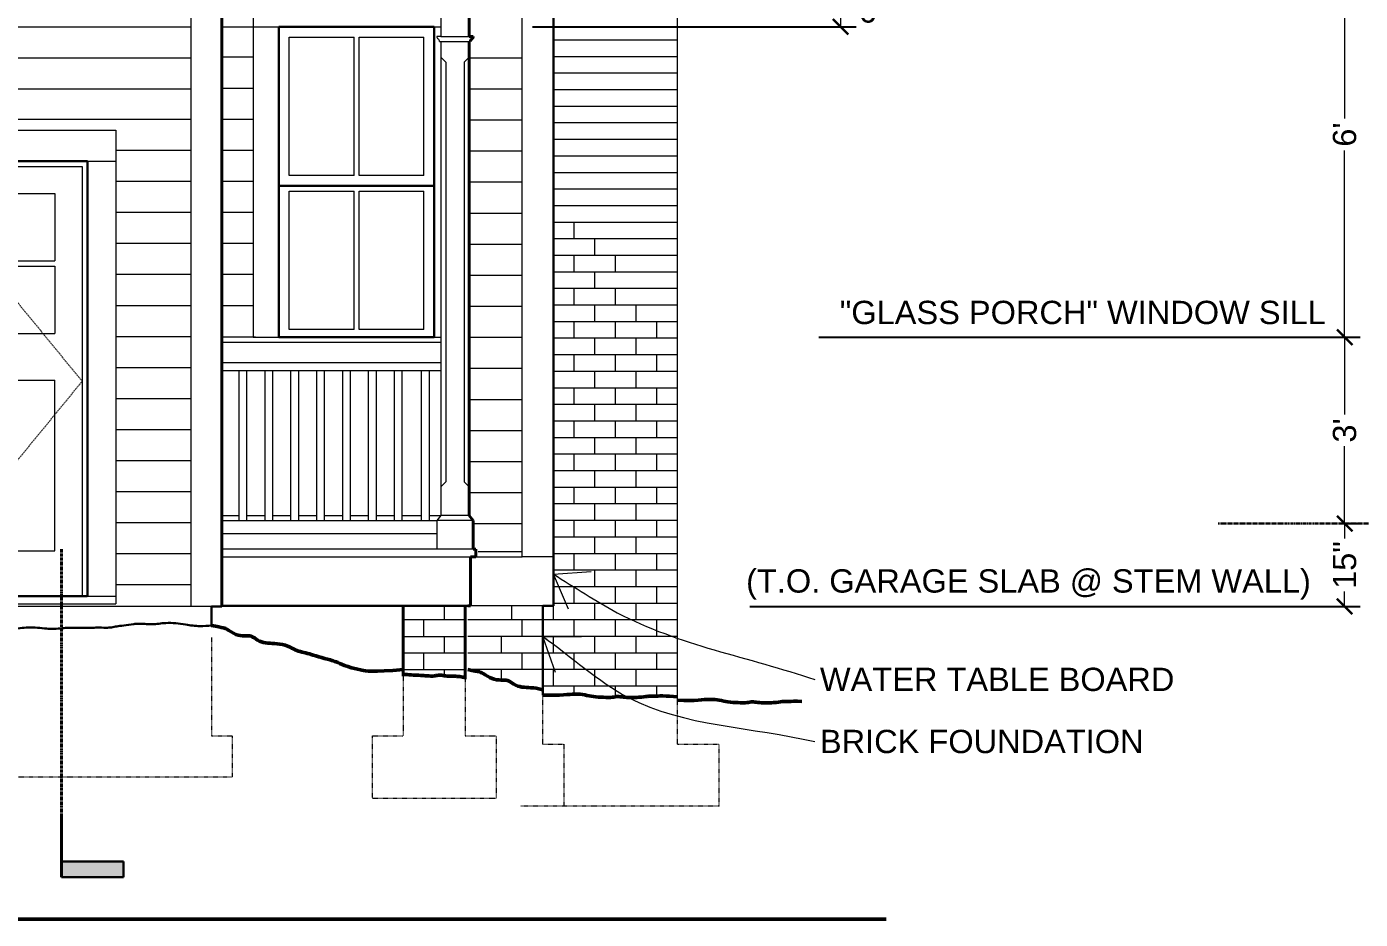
# Model space of a CAD drawing. Header units: inches. Extents: x -4969 to 16721, y 2489 to 24693.
# Drawn here: x 4334.7 to 4592.2, y 5345.5 to 5517.9 of the extents above; entities that cross this region are included whole.
import ezdxf

# ---------------------------------------------------------------- set-up
doc = ezdxf.new("R2010")
doc.units = ezdxf.units.IN
doc.header["$MEASUREMENT"] = 0
doc.linetypes.add('CENTER', pattern=[2, 1.25, -0.25, 0.25, -0.25])
doc.linetypes.add('DASHED2', pattern=[0.375, 0.25, -0.125])
doc.layers.get('0').update_dxf_attribs({"lineweight": 5})
for name, color, linetype, lineweight in [('1', 1, 'Continuous', 9), ('2', 6, 'Continuous', 20), ('3', 3, 'Continuous', 30), ('4', 2, 'Continuous', 40), ('5', 4, 'Continuous', 50), ('A-DIMSx', 7, 'Continuous', 9), ('A-LINK', 7, 'Continuous', 40), ('A-TEXTx', 7, 'Continuous', 20)]:
    doc.layers.add(name, color=color, linetype=linetype, lineweight=lineweight)
doc.styles.get("Standard").update_dxf_attribs({"font": 'Arial.ttf'})
doc.dimstyles.get("Standard").update_dxf_attribs({"dimtxt": 3, "dimasz": 2, "dimexe": 0.03125, "dimexo": 0.0625, "dimgap": 0.03125, "dimtad": 0, "dimtoh": 1, "dimdec": 4, "dimlfac": 0.99985, "dimzin": 0, "dimdsep": 46, "dimlunit": 4, "dimtxsty": 'Standard', "dimblk": 'ARCHTICK', "dimblk1": 'ARCHTICK', "dimblk2": 'ARCHTICK', "dimcen": 0.09, "dimclrt": 256, "dimadec": 0, "dimazin": 0, "dimtfac": 1, "dimtdec": 4, "dimtofl": 0, "dimtmove": 0, "dimatfit": 3, "dimfxl": 1, "dimtolj": 1, "dimtzin": 0, "dimarcsym": 0})

# ---------------------------------------------------------------- blocks, each defined once
blk = doc.blocks.new('Section Tail 1a')
at = {"layer": 'A-LINK', "lineweight": 5, "ltscale": 0.1}
blk.add_hatch(color=152, dxfattribs=at).paths.add_polyline_path([(5.4248, 3.0938), (5.4248, 3.1563), (5.1748, 3.1563), (5.1748, 3.0938)])
at = {"layer": 'A-LINK', "color": 152, "linetype": 'Continuous', "lineweight": 30, "ltscale": 0.1}
for p, q in [((5.4248, 3.1563), (5.1748, 3.1563)), ((5.1748, 3.0938), (5.1748, 3.1563)), ((5.4248, 3.0938), (5.1748, 3.0938))]:
    blk.add_line(p, q, dxfattribs=at)
at = {"layer": 'A-LINK', "color": 152, "linetype": 'Continuous', "ltscale": 0.1}
blk.add_line((5.4248, 2.9063), (5.4248, 3.1563), dxfattribs=at)
blk = doc.blocks.new('_ArchTick')
at = {"color": 0, "linetype": 'ByBlock', "lineweight": 0, "const_width": 0.15}
blk.add_lwpolyline([(-0.5, -0.5), (0.5, 0.5)], dxfattribs=at)
blk = doc.blocks.new('*D863')
at = {"layer": 'A-DIMSx', "color": 0, "lineweight": -2, "ltscale": 0.1, "transparency": 16777216}
for p, q in [((4487.64, 5457.95), (4592.2, 5457.95)), ((4591.2, 5421.94), (4592.2, 5421.94))]:
    blk.add_line(p, q, dxfattribs=at)
at = {"layer": 'A-DIMSx', "color": 0, "lineweight": 5, "ltscale": 0.1, "transparency": 16777216}
for p, q in [((4589.2, 5457.95), (4589.2, 5443.02)), ((4589.2, 5421.94), (4589.2, 5436.88))]:
    blk.add_line(p, q, dxfattribs=at)
at = {"layer": 'Defpoints', "color": 0, "ltscale": 0.1, "transparency": 16777216}
for p in [(4485.64, 5457.95), (4589.2, 5457.95), (4589.2, 5421.94)]:
    blk.add_point(p, dxfattribs=at)
at = {"layer": 'A-DIMSx', "color": 0, "lineweight": 5, "ltscale": 0.1, "transparency": 16777216, "xscale": 3, "yscale": 3, "zscale": 3}
for p, rotation in [((4589.2, 5457.95), 90), ((4589.2, 5421.94), 270)]:
    blk.add_blockref('_ArchTick', p, dxfattribs=dict(at, rotation=rotation))
at = {"layer": 'A-DIMSx', "ltscale": 0.1, "transparency": 16777216, "insert": (4589.2, 5439.95), "char_height": 4.5, "attachment_point": 5, "rotation": 90}
blk.add_mtext("\\A1;3'", dxfattribs=at)
blk = doc.blocks.new('*D865')
at = {"layer": 'A-DIMSx', "color": 0, "lineweight": -2, "ltscale": 0.1, "transparency": 16777216}
for p, q in [((4517.65, 5529.94), (4592.2, 5529.94)), ((4591.2, 5457.94), (4592.2, 5457.94))]:
    blk.add_line(p, q, dxfattribs=at)
at = {"layer": 'A-DIMSx', "color": 0, "lineweight": 5, "ltscale": 0.1, "transparency": 16777216}
for p, q in [((4589.2, 5529.94), (4589.2, 5500.18)), ((4589.2, 5457.94), (4589.2, 5494.01))]:
    blk.add_line(p, q, dxfattribs=at)
at = {"layer": 'Defpoints', "color": 0, "ltscale": 0.1, "transparency": 16777216}
for p in [(4515.65, 5529.94), (4589.2, 5457.94), (4589.2, 5457.94)]:
    blk.add_point(p, dxfattribs=at)
at = {"layer": 'A-DIMSx', "color": 0, "lineweight": 5, "ltscale": 0.1, "transparency": 16777216, "xscale": 3, "yscale": 3, "zscale": 3}
for p, rotation in [((4589.2, 5529.94), 90), ((4589.2, 5457.94), 270)]:
    blk.add_blockref('_ArchTick', p, dxfattribs=dict(at, rotation=rotation))
at = {"layer": 'A-DIMSx', "ltscale": 0.1, "transparency": 16777216, "insert": (4589.2, 5497.1), "char_height": 4.5, "attachment_point": 5, "rotation": 90}
blk.add_mtext("\\A1;6'", dxfattribs=at)
blk = doc.blocks.new('*D866')
at = {"layer": 'A-DIMSx', "color": 0, "lineweight": -2, "ltscale": 0.25, "transparency": 16777216}
for p, q in [((4588.93, 5421.94), (4592.2, 5421.94)), ((4474.33, 5405.94), (4592.2, 5405.94))]:
    blk.add_line(p, q, dxfattribs=at)
at = {"layer": 'A-DIMSx', "color": 0, "lineweight": 5, "ltscale": 0.25, "transparency": 16777216}
for p, q in [((4589.2, 5421.94), (4589.2, 5419.06)), ((4589.2, 5405.94), (4589.2, 5408.82))]:
    blk.add_line(p, q, dxfattribs=at)
at = {"layer": 'Defpoints', "color": 0, "ltscale": 0.25, "transparency": 16777216}
for p in [(4586.93, 5421.94), (4472.33, 5405.94), (4589.2, 5405.94)]:
    blk.add_point(p, dxfattribs=at)
at = {"layer": 'A-DIMSx', "color": 0, "lineweight": 5, "ltscale": 0.25, "transparency": 16777216, "xscale": 3, "yscale": 3, "zscale": 3}
for p, rotation in [((4589.2, 5421.94), 90), ((4589.2, 5405.94), 270)]:
    blk.add_blockref('_ArchTick', p, dxfattribs=dict(at, rotation=rotation))
at = {"layer": 'A-DIMSx', "ltscale": 0.25, "transparency": 16777216, "insert": (4589.2, 5413.94), "char_height": 4.5, "attachment_point": 5, "rotation": 90}
blk.add_mtext('\\A1;15"', dxfattribs=at)
blk = doc.blocks.new('*D869')
at = {"layer": 'A-DIMSx', "color": 0, "lineweight": -2, "ltscale": 0.25, "transparency": 16777216}
for p, q in [((4432.38, 5523.93), (4494.86, 5523.93)), ((4432.38, 5517.94), (4494.86, 5517.94))]:
    blk.add_line(p, q, dxfattribs=at)
at = {"layer": 'A-DIMSx', "color": 0, "lineweight": 5, "ltscale": 0.25, "transparency": 16777216}
blk.add_line((4491.86, 5523.93), (4491.86, 5517.94), dxfattribs=at)
at = {"layer": 'Defpoints', "color": 0, "ltscale": 0.25, "transparency": 16777216}
for p in [(4430.38, 5523.93), (4430.38, 5517.94), (4491.86, 5517.94)]:
    blk.add_point(p, dxfattribs=at)
at = {"layer": 'A-DIMSx', "color": 0, "lineweight": 5, "ltscale": 0.25, "transparency": 16777216, "xscale": 3, "yscale": 3, "zscale": 3}
for p, rotation in [((4491.86, 5523.93), 90), ((4491.86, 5517.94), 270)]:
    blk.add_blockref('_ArchTick', p, dxfattribs=dict(at, rotation=rotation))
at = {"layer": 'A-DIMSx', "ltscale": 0.25, "transparency": 16777216, "insert": (4498.2, 5520.94), "char_height": 4.5, "attachment_point": 5}
blk.add_mtext('\\A1;6"', dxfattribs=at)

msp = doc.modelspace()

# ---------------------------------------------------------------- linework, layer by layer
at = {"layer": '1'}
for p, q in [((4430.3760604, 5415.535623), (4430.3760604, 5643.9416121)), ((4414.6260383, 5521.7883992), (4414.6260389, 5516.0666121)), ((4413.3760388, 5517.9372463), (4414.6260387, 5517.936703)), ((4414.6260389, 5516.0666121), (4413.8760389, 5516.0666121)), ((4414.3760389, 5515.0666121), (4414.6260389, 5515.0666121)), ((4414.6260389, 5515.0666121), (4414.6260389, 5423.535623)), ((4460.3760604, 5515.335623), (4436.3760604, 5515.335623)), ((4372.3760384, 5512.0869013), (4378.3760388, 5512.0869013)), ((4460.3760604, 5512.135623), (4436.3760604, 5512.135623)), ((4420.1260386, 5511.9379134), (4430.3760604, 5511.9369596)), ((4460.3760604, 5508.935623), (4436.3760604, 5508.935623)), ((4372.3760384, 5506.0764937), (4378.3760388, 5506.0764937)), ((4420.1260386, 5505.9416121), (4430.3760697, 5505.9416121)), ((4460.3760604, 5505.735623), (4436.3760604, 5505.735623)), ((4460.3760604, 5502.535623), (4436.3760604, 5502.535623)), ((4372.3760384, 5500.0869013), (4378.3760388, 5500.0869013)), ((4420.1260386, 5499.9416121), (4430.3760743, 5499.9416121)), ((4460.3760604, 5499.335623), (4436.3760604, 5499.335623)), ((4372.3760384, 5494.097309), (4378.3760388, 5494.097309)), ((4460.3760604, 5496.135623), (4436.3760604, 5496.135623)), ((4346.3750916, 5491.9312123), (4351.8750916, 5491.9312123)), ((4420.1260386, 5493.9416121), (4430.3760789, 5493.9416121)), ((4460.3760604, 5492.935623), (4436.3760604, 5492.935623)), ((4460.3760604, 5489.735623), (4436.3760604, 5489.735623)), ((4372.3760384, 5488.0869013), (4378.3760388, 5488.0869013)), ((4420.1260386, 5487.9416121), (4430.3760836, 5487.9416121)), ((4460.3760604, 5486.535623), (4436.3760604, 5486.535623)), ((4372.3760384, 5482.097309), (4378.3760388, 5482.097309)), ((4420.1260386, 5481.9416121), (4430.3760882, 5481.9416121)), ((4460.3760604, 5483.335623), (4436.3760604, 5483.335623)), ((4460.3760604, 5480.135623), (4436.3760604, 5480.135623)), ((4440.3760604, 5477.0202448), (4440.3760604, 5480.2202448)), ((4372.3760384, 5476.1077166), (4378.3760388, 5476.1077166)), ((4420.1260386, 5475.9416121), (4430.3760928, 5475.9416121)), ((4460.3760604, 5476.935623), (4436.3760604, 5476.935623)), ((4444.3760604, 5473.735623), (4444.3760604, 5476.935623)), ((4460.3760604, 5473.735623), (4436.3760604, 5473.735623)), ((4440.3760604, 5470.535623), (4440.3760604, 5473.735623)), ((4448.3760604, 5470.535623), (4448.3760604, 5473.735623)), ((4372.3760384, 5470.1181243), (4378.3760388, 5470.1181243)), ((4420.1260386, 5469.9416121), (4430.3761067, 5469.9416121)), ((4460.3760604, 5470.535623), (4436.3760604, 5470.535623)), ((4444.3760604, 5467.335623), (4444.3760604, 5470.535623)), ((4460.3760604, 5467.335623), (4436.3760604, 5467.335623)), ((4440.3760604, 5464.135623), (4440.3760604, 5467.335623)), ((4448.3760604, 5464.135623), (4448.3760604, 5467.335623)), ((4372.3760384, 5464.1077166), (4378.3760388, 5464.1077166)), ((4420.1260386, 5463.9427018), (4430.3761067, 5463.9429828)), ((4460.3760604, 5464.135623), (4436.3760604, 5464.135623)), ((4444.3760604, 5460.935623), (4444.3760604, 5464.135623)), ((4452.3760604, 5460.935623), (4452.3760604, 5464.135623)), ((4460.3760604, 5460.935623), (4436.3760604, 5460.935623)), ((4440.3760604, 5457.735623), (4440.3760604, 5460.935623)), ((4448.3760604, 5457.735623), (4448.3760604, 5460.935623)), ((4456.3760604, 5457.735623), (4456.3760604, 5460.935623)), ((4420.1260386, 5457.9425247), (4430.3761067, 5457.9429881)), ((4414.6260389, 5456.9432708), (4372.3760384, 5456.9432708)), ((4460.3760604, 5457.735623), (4436.3760604, 5457.735623)), ((4444.3760604, 5454.535623), (4444.3760604, 5457.735623)), ((4452.3760604, 5454.535623), (4452.3760604, 5457.735623)), ((4372.3760384, 5453.035623), (4414.6260389, 5453.035623)), ((4460.3760604, 5454.535623), (4436.3760604, 5454.535623)), ((4440.3760604, 5451.335623), (4440.3760604, 5454.535623)), ((4448.3760604, 5451.335623), (4448.3760604, 5454.535623)), ((4456.3760604, 5451.335623), (4456.3760604, 5454.535623)), ((4372.3760384, 5451.535623), (4375.6260389, 5451.535623)), ((4372.3760384, 5451.535623), (4414.6260389, 5451.535623)), ((4375.6260389, 5451.535623), (4375.6260389, 5422.535623)), ((4377.1260389, 5451.535623), (4380.6260389, 5451.535623)), ((4377.1260389, 5451.535623), (4377.1260389, 5422.535623)), ((4380.6260389, 5451.535623), (4380.6260389, 5422.535623)), ((4382.1260389, 5451.535623), (4385.6260389, 5451.535623)), ((4382.1260389, 5451.535623), (4382.1260389, 5422.535623)), ((4385.6260389, 5451.535623), (4385.6260389, 5422.535623)), ((4387.1260389, 5451.535623), (4390.6260389, 5451.535623)), ((4387.1260389, 5451.535623), (4387.1260389, 5422.535623)), ((4390.6260389, 5451.535623), (4390.6260389, 5422.535623)), ((4392.1260389, 5451.535623), (4395.6260389, 5451.535623)), ((4392.1260389, 5451.535623), (4392.1260389, 5422.535623)), ((4395.6260389, 5451.535623), (4395.6260389, 5422.535623)), ((4397.1260389, 5451.535623), (4400.6260389, 5451.535623)), ((4397.1260389, 5451.535623), (4397.1260389, 5422.535623)), ((4400.6260389, 5451.535623), (4400.6260389, 5422.535623)), ((4402.1260389, 5451.535623), (4405.6260389, 5451.535623)), ((4402.1260389, 5451.535623), (4402.1260389, 5422.535623)), ((4405.6260389, 5451.535623), (4405.6260389, 5422.535623)), ((4407.1260389, 5451.535623), (4410.8760389, 5451.535623)), ((4407.1260389, 5451.535623), (4407.1260389, 5422.535623)), ((4410.8760389, 5451.535623), (4410.8760389, 5422.535623)), ((4412.3760389, 5451.535623), (4414.6260389, 5451.535623)), ((4412.3760389, 5451.535623), (4412.3760389, 5422.535623)), ((4420.1260386, 5451.942706), (4430.3761067, 5451.9429881)), ((4460.3760604, 5451.335623), (4436.3760604, 5451.335623)), ((4444.3760604, 5448.135623), (4444.3760604, 5451.335623)), ((4452.3760604, 5448.135623), (4452.3760604, 5451.335623)), ((4330.125565, 5449.6816857), (4340.125565, 5449.6816857)), ((4340.125565, 5416.6816857), (4340.125565, 5449.6816857)), ((4460.3760604, 5448.135623), (4436.3760604, 5448.135623)), ((4440.3760604, 5444.935623), (4440.3760604, 5448.135623)), ((4448.3760604, 5444.935623), (4448.3760604, 5448.135623)), ((4456.3760604, 5444.935623), (4456.3760604, 5448.135623)), ((4420.1260386, 5445.942706), (4430.3761067, 5445.9429881)), ((4460.3760604, 5444.935623), (4436.3760604, 5444.935623)), ((4444.3760604, 5441.735623), (4444.3760604, 5444.935623)), ((4452.3760604, 5441.735623), (4452.3760604, 5444.935623)), ((4420.1260386, 5439.942706), (4430.3761067, 5439.9429881)), ((4460.3760604, 5441.735623), (4436.3760604, 5441.735623)), ((4440.3760604, 5438.535623), (4440.3760604, 5441.735623)), ((4448.3760604, 5438.535623), (4448.3760604, 5441.735623)), ((4456.3760604, 5438.535623), (4456.3760604, 5441.735623)), ((4460.3760604, 5438.535623), (4436.3760604, 5438.535623)), ((4444.3760604, 5435.335623), (4444.3760604, 5438.535623)), ((4452.3760604, 5435.335623), (4452.3760604, 5438.535623)), ((4460.3760604, 5435.335623), (4436.3760604, 5435.335623)), ((4440.3760604, 5432.135623), (4440.3760604, 5435.335623)), ((4448.3760604, 5432.135623), (4448.3760604, 5435.335623)), ((4456.3760604, 5432.135623), (4456.3760604, 5435.335623)), ((4420.1260386, 5433.942706), (4430.3761067, 5433.9429881)), ((4460.3760604, 5432.135623), (4436.3760604, 5432.135623)), ((4444.3760604, 5428.935623), (4444.3760604, 5432.135623)), ((4452.3760604, 5428.935623), (4452.3760604, 5432.135623)), ((4420.1260386, 5427.942706), (4430.3761067, 5427.9429881)), ((4460.3760604, 5428.935623), (4436.3760604, 5428.935623)), ((4440.3760604, 5425.735623), (4440.3760604, 5428.935623)), ((4448.3760604, 5425.735623), (4448.3760604, 5428.935623)), ((4456.3760604, 5425.735623), (4456.3760604, 5428.935623)), ((4460.3760604, 5425.735623), (4436.3760604, 5425.735623)), ((4444.3760604, 5422.535623), (4444.3760604, 5425.735623)), ((4452.3760604, 5422.535623), (4452.3760604, 5425.735623)), ((4372.3760384, 5423.535623), (4375.6260389, 5423.535623)), ((4372.3760384, 5422.535623), (4413.8760389, 5422.535623)), ((4377.1260389, 5423.535623), (4380.6260389, 5423.535623)), ((4382.1260389, 5423.535623), (4385.6260389, 5423.535623)), ((4387.1260389, 5423.535623), (4390.6260389, 5423.535623)), ((4392.1260389, 5423.535623), (4395.6260389, 5423.535623)), ((4397.1260389, 5423.535623), (4400.6260389, 5423.535623)), ((4402.1260389, 5423.535623), (4405.6260389, 5423.535623)), ((4407.1260389, 5423.535623), (4410.8760389, 5423.535623)), ((4412.3760389, 5423.535623), (4414.6260389, 5423.535623)), ((4414.6260389, 5423.535623), (4413.8760389, 5422.535623)), ((4413.8760389, 5422.535623), (4413.8760389, 5417.035623)), ((4420.8760386, 5421.9427266), (4430.3761067, 5421.9429881)), ((4460.3760604, 5422.535623), (4436.3760604, 5422.535623)), ((4440.3760604, 5419.335623), (4440.3760604, 5422.535623)), ((4448.3760604, 5419.335623), (4448.3760604, 5422.535623)), ((4456.3760604, 5419.335623), (4456.3760604, 5422.535623)), ((4372.3760384, 5420.035623), (4413.8760389, 5420.035623)), ((4460.3760604, 5419.335623), (4436.3760604, 5419.335623)), ((4444.3760604, 5416.135623), (4444.3760604, 5419.335623)), ((4452.3760604, 5416.135623), (4452.3760604, 5419.335623)), ((4330.125565, 5416.6816857), (4340.125565, 5416.6816857)), ((4420.8760389, 5417.035623), (4372.3760384, 5417.035623)), ((4421.3760296, 5415.535623), (4430.3760604, 5415.535623)), ((4421.8760377, 5416.535623), (4430.3760604, 5416.535623)), ((4436.3760604, 5415.535623), (4430.3760604, 5415.535623)), ((4460.3760604, 5416.135623), (4436.3760604, 5416.135623)), ((4440.3760604, 5412.935623), (4440.3760604, 5416.135623)), ((4448.3760604, 5412.935623), (4448.3760604, 5416.135623)), ((4456.3760604, 5412.935623), (4456.3760604, 5416.135623)), ((4460.3760604, 5412.935623), (4436.3760604, 5412.935623)), ((4444.3760604, 5409.735623), (4444.3760604, 5412.935623)), ((4452.3760604, 5409.735623), (4452.3760604, 5412.935623)), ((4460.3760604, 5409.735623), (4436.3760604, 5409.735623)), ((4440.3760604, 5406.535623), (4440.3760604, 5409.735623)), ((4448.3760604, 5406.535623), (4448.3760604, 5409.735623)), ((4456.3760604, 5406.535623), (4456.3760604, 5409.735623)), ((4460.3760604, 5406.535623), (4436.3760604, 5406.535623)), ((4444.3760604, 5403.335623), (4444.3760604, 5406.535623)), ((4452.3760604, 5403.335623), (4452.3760604, 5406.535623)), ((4434.3760604, 5406.035623), (4420.3760305, 5406.035623)), ((4428.3760604, 5403.335623), (4428.3760604, 5406.035623)), ((4436.3760604, 5403.335623), (4436.3760604, 5406.035623)), ((4434.3760604, 5403.335623), (4419.8760305, 5403.335623)), ((4430.3760604, 5400.135623), (4430.3760604, 5403.335623)), ((4460.3760604, 5403.335623), (4434.3760604, 5403.335623)), ((4440.3760604, 5400.135623), (4440.3760604, 5403.335623)), ((4448.3760604, 5400.135623), (4448.3760604, 5403.335623)), ((4456.3760604, 5400.135623), (4456.3760604, 5403.335623)), ((4434.3760604, 5400.135623), (4419.8760305, 5400.135623)), ((4426.3760604, 5396.935623), (4426.3760604, 5400.135623)), ((4460.3760604, 5400.135623), (4434.3760604, 5400.135623)), ((4436.3760604, 5396.935623), (4436.3760604, 5400.135623)), ((4444.3760604, 5396.935623), (4444.3760604, 5400.135623)), ((4452.3760604, 5396.935623), (4452.3760604, 5400.135623)), ((4434.3760604, 5396.935623), (4419.8760305, 5396.935623)), ((4430.3760604, 5393.735623), (4430.3760604, 5396.935623)), ((4460.3760604, 5396.935623), (4434.3760604, 5396.935623)), ((4440.3760604, 5393.735623), (4440.3760604, 5396.935623)), ((4448.3760604, 5393.735623), (4448.3760604, 5396.935623)), ((4456.3760604, 5393.735623), (4456.3760604, 5396.935623)), ((4434.3760604, 5393.735623), (4419.8760305, 5393.735623)), ((4426.3760604, 5391.7172435), (4426.3760604, 5393.735623)), ((4460.3760604, 5393.735623), (4434.3760604, 5393.735623)), ((4436.3760604, 5390.535623), (4436.3760604, 5393.735623)), ((4444.3760604, 5390.535623), (4444.3760604, 5393.735623)), ((4452.3760604, 5390.535623), (4452.3760604, 5393.735623)), ((4460.3760604, 5390.535623), (4434.3760604, 5390.535623)), ((4440.3760604, 5389.0103928), (4440.3760604, 5390.535623)), ((4448.3760604, 5388.4909235), (4448.3760604, 5390.535623)), ((4456.3760604, 5388.6321659), (4456.3760604, 5390.535623))]:
    msp.add_line(p, q, dxfattribs=at)
at = {"layer": '1', "lineweight": 5, "ltscale": 0.1}
for p, q in [((4378.3760388, 5524.0666121), (4378.3760388, 5457.9432655)), ((4372.3760384, 5517.9376098), (4378.8760388, 5517.9372423)), ((4378.3760388, 5517.9372463), (4383.3760388, 5517.9336246))]:
    msp.add_line(p, q, dxfattribs=at)
at = {"layer": '1', "ltscale": 0.25}
for p, q in [((4414.6260389, 5516.0666121), (4420.1260389, 5516.0666121)), ((4414.6260389, 5515.0666121), (4420.1260389, 5515.0666121)), ((4415.6260389, 5511.0666121), (4415.6260389, 5430.035623)), ((4419.1260389, 5511.0666121), (4419.1260389, 5430.035623)), ((4415.6260389, 5430.035623), (4414.6260389, 5429.035623)), ((4419.1260389, 5430.035623), (4420.1260389, 5429.035623)), ((4420.8760389, 5422.535623), (4413.8760389, 5422.535623)), ((4420.1260389, 5423.535623), (4414.6260389, 5423.535623))]:
    msp.add_line(p, q, dxfattribs=at)
at = {"layer": '1', "lineweight": 5, "ltscale": 0.25}
for p, q in [((4414.6260389, 5512.0666121), (4415.6260389, 5511.0666121)), ((4419.1260389, 5511.0666121), (4420.1260389, 5512.0666121))]:
    msp.add_line(p, q, dxfattribs=at)
at = {"layer": '1', "linetype": 'DASHED2', "ltscale": 0.25}
for p, q in [((4370.3760384, 5399.9416121), (4370.376056, 5380.935623)), ((4407.3760384, 5392.8106916), (4407.3760384, 5380.935623)), ((4419.3760384, 5392.2828056), (4419.3760384, 5380.935623)), ((4434.3760604, 5379.335623), (4434.3760604, 5388.835623)), ((4460.3760604, 5379.335623), (4460.3760604, 5387.8141475)), ((4370.376056, 5380.935623), (4374.376056, 5380.935623)), ((4374.376056, 5380.935623), (4374.376056, 5372.935623)), ((4401.3760384, 5380.935623), (4401.3760384, 5368.935623)), ((4401.3760384, 5380.935623), (4407.3760384, 5380.935623)), ((4419.3760384, 5380.935623), (4425.3760384, 5380.935623)), ((4425.3760384, 5368.935623), (4425.3760384, 5380.935623)), ((4434.3760604, 5379.335623), (4438.3760604, 5379.335623)), ((4438.3760604, 5379.335623), (4438.3760604, 5367.335623)), ((4460.3760604, 5379.335623), (4468.3760604, 5379.335623)), ((4468.3760604, 5367.335623), (4468.3760604, 5379.335623)), ((4374.376056, 5372.935623), (4078.3760208, 5372.935623)), ((4401.3760384, 5368.935623), (4425.3760384, 5368.935623)), ((4468.3760604, 5367.335623), (4430.0372608, 5367.335623))]:
    msp.add_line(p, q, dxfattribs=at)
msp.add_lwpolyline([(4311.3760384, 5490.9312123), (4345.3750916, 5449.4364122), (4311.3760384, 5407.9416121)], dxfattribs=at)
at = {"layer": '1'}
for centre, start, end in [((4414.4834433, 5516.0578143), 179.170172765, 233.959929589), ((4413.7686344, 5515.0754099), 359.170172765, 53.959929589)]:
    msp.add_arc(centre, 0.6074681, start, end, dxfattribs=at)
at = {"layer": '2'}
for p, q in [((4460.3760604, 5387.7512809), (4460.3760604, 5780.935623)), ((4366.3760384, 5529.035623), (4366.3760384, 5405.940555)), ((4127.0879995, 5517.9312123), (4366.3760384, 5517.9312123)), ((4385.3760388, 5515.9381041), (4397.8760388, 5515.9381041)), ((4385.3760388, 5489.1881041), (4385.3760388, 5515.9381041)), ((4397.8760388, 5489.1881041), (4397.8760388, 5515.9381041)), ((4398.8760388, 5515.9381041), (4411.3760388, 5515.9381041)), ((4398.8760388, 5489.1881041), (4398.8760388, 5515.9381041)), ((4411.3760388, 5489.1881041), (4411.3760388, 5515.9381041)), ((4086.3760384, 5511.9416199), (4366.3760384, 5511.9416199)), ((4430.3759875, 5415.9468159), (4430.3759875, 5511.9312045)), ((4086.3760384, 5505.9312123), (4366.3760384, 5505.9312123)), ((4086.3760384, 5500.0869013), (4366.3760384, 5500.0869013)), ((4304.8760384, 5497.9312123), (4351.8750916, 5497.9312123)), ((4304.8760384, 5497.9312123), (4351.8750916, 5497.9312123)), ((4351.8750916, 5497.9312123), (4351.8750916, 5406.4416121)), ((4351.8750916, 5494.097309), (4366.3760384, 5494.097309)), ((4311.3760384, 5490.9312123), (4345.3750916, 5490.9312123)), ((4345.3750916, 5490.9312123), (4345.3750916, 5407.9416121)), ((4397.8760388, 5489.1881041), (4385.3760388, 5489.1881041)), ((4411.3760388, 5489.1881041), (4398.8760388, 5489.1881041)), ((4351.8750916, 5488.0869013), (4366.3760384, 5488.0869013)), ((4328.875565, 5485.6816857), (4340.125565, 5485.6816857)), ((4340.125565, 5485.6816857), (4340.125565, 5472.6816857)), ((4385.3760388, 5459.4381041), (4385.3760388, 5486.1881041)), ((4385.3760388, 5486.1881041), (4397.8760388, 5486.1881041)), ((4397.8760388, 5459.4381041), (4397.8760388, 5486.1881041)), ((4398.8760388, 5459.4381041), (4398.8760388, 5486.1881041)), ((4398.8760388, 5486.1881041), (4411.3760388, 5486.1881041)), ((4411.3760388, 5459.4381041), (4411.3760388, 5486.1881041)), ((4351.8750916, 5482.097309), (4366.3760384, 5482.097309)), ((4351.8750916, 5476.1077166), (4366.3760384, 5476.1077166)), ((4328.875565, 5472.6816857), (4340.125565, 5472.6816857)), ((4328.875565, 5471.6816857), (4340.125565, 5471.6816857)), ((4340.125565, 5471.6816857), (4340.125565, 5458.6816857)), ((4351.8750916, 5470.1181243), (4366.3760384, 5470.1181243)), ((4351.8750916, 5464.1077166), (4366.3760384, 5464.1077166)), ((4328.875565, 5458.6816857), (4340.125565, 5458.6816857)), ((4351.8750916, 5458.1181243), (4366.3760384, 5458.1181243)), ((4397.8760388, 5459.4381041), (4385.3760388, 5459.4381041)), ((4411.3760388, 5459.4381041), (4398.8760388, 5459.4381041)), ((4413.3760388, 5457.9432655), (4414.6260389, 5457.9432655)), ((4351.8750916, 5452.1285319), (4366.3760384, 5452.1285319)), ((4351.8750916, 5446.1389395), (4366.3760384, 5446.1389395)), ((4351.8750916, 5440.1285319), (4366.3760384, 5440.1285319)), ((4351.8750916, 5434.1389395), (4366.3760384, 5434.1389395)), ((4351.8750916, 5428.1493472), (4366.3760384, 5428.1493472)), ((4351.8750916, 5422.1597548), (4366.3760384, 5422.1597548)), ((4351.8750916, 5416.1493472), (4366.3760384, 5416.1493472)), ((4372.3760384, 5415.535623), (4420.3760305, 5415.5356231)), ((4351.8750916, 5410.1597548), (4366.3760384, 5410.1597548)), ((4304.8760384, 5406.4416121), (4351.8750916, 5406.4416121)), ((4346.3750916, 5407.9416121), (4351.8750916, 5407.9416121)), ((4370.3760384, 5405.940555), (4082.3760384, 5405.9405549)), ((4415.3760384, 5403.335623), (4415.3760384, 5406.035623)), ((4419.3760384, 5403.335623), (4407.3760384, 5403.335623)), ((4411.3760384, 5400.135623), (4411.3760384, 5403.335623)), ((4407.3760384, 5400.135623), (4419.3760384, 5400.135623)), ((4415.3760384, 5396.935623), (4415.3760384, 5400.135623)), ((4419.3760384, 5396.935623), (4407.3760384, 5396.935623)), ((4411.3760384, 5393.735623), (4411.3760384, 5396.935623)), ((4407.3760384, 5393.735623), (4419.3760384, 5393.735623)), ((4415.3760384, 5392.5480417), (4415.3760384, 5393.735623))]:
    msp.add_line(p, q, dxfattribs=at)
at = {"layer": '2', "lineweight": 5, "ltscale": 0.1}
for p, q in [((4378.8760388, 5457.9432655), (4372.3760384, 5457.9432598)), ((4378.3760388, 5457.9432655), (4383.3760388, 5457.9432391))]:
    msp.add_line(p, q, dxfattribs=at)
at = {"layer": '3'}
for p, q in [((4436.3760604, 5406.035623), (4436.3760604, 5643.9416121)), ((4383.3760388, 5517.9389618), (4383.3760388, 5457.9432391)), ((4383.3760388, 5517.9389381), (4413.3760388, 5517.9372423)), ((4413.3760388, 5517.9372463), (4413.3760388, 5457.9432655)), ((4310.3760384, 5491.9312123), (4346.3750916, 5491.9312123)), ((4346.3750916, 5491.9312123), (4346.3750916, 5407.9416121)), ((4383.3760388, 5487.1881041), (4413.3760388, 5487.1881041)), ((4413.3760388, 5457.9432655), (4383.3760388, 5457.9432391)), ((4310.3476591, 5407.9340079), (4346.336251, 5407.9416121)), ((4420.3760305, 5406.035623), (4372.3760384, 5406.035623)), ((4407.3760384, 5406.035623), (4419.3760384, 5406.035623)), ((4436.3760604, 5406.035623), (4434.3760604, 5406.035623)), ((4434.3760604, 5388.835623), (4434.3760604, 5406.035623))]:
    msp.add_line(p, q, dxfattribs=at)
at = {"layer": '3', "linetype": 'CENTER', "ltscale": 0.25}
msp.add_line((4656.2946561, 5421.9416121), (4564.7946561, 5421.9416121), dxfattribs=at)
at = {"layer": '3'}
msp.add_lwpolyline([(4372.3760384, 5405.940555), (4370.3760384, 5405.940555), (4370.3760384, 5402.2654557)], dxfattribs=at)
for points, knots in [([(4355.3760384, 5402.5500009), (4353.9012097, 5402.29837), (4352.0068988, 5402.1369557), (4351.2841077, 5401.90438), (4349.8021044, 5401.7834965), (4348.4723306, 5401.9161768), (4347.2332421, 5401.7783319), (4346.0484834, 5401.8194106), (4344.5147028, 5401.7856945), (4342.7869159, 5401.8773734), (4340.5753929, 5401.6102868), (4338.4767088, 5401.6044274), (4336.3166984, 5401.9021118), (4334.0711732, 5401.90531), (4331.6568363, 5401.4232353), (4328.6281459, 5402.0617135), (4325.8830467, 5402.2214798), (4323.488494, 5401.3286921), (4321.7941641, 5401.5552541), (4320.3661825, 5402.1566722), (4318.4429955, 5401.1742779), (4316.1211309, 5401.8293503), (4313.4107223, 5402.3724042), (4311.3262378, 5401.725231), (4309.4171573, 5401.8968438), (4307.6852157, 5401.8853661), (4305.6387906, 5401.8557712), (4303.0800819, 5402.0191261), (4300.4099611, 5401.2441412), (4297.7976929, 5401.6476717), (4294.8355299, 5402.0043325), (4291.287056, 5402.4995206), (4287.9954693, 5401.7998573), (4285.3847853, 5402.4553254), (4283.8410409, 5402.4133616), (4281.9231259, 5402.2728597), (4279.843232, 5402.1270757), (4277.1762836, 5401.8155062), (4274.0068485, 5402.281903), (4270.9052288, 5402.7345201), (4267.8278854, 5402.1514187), (4265.7714353, 5402.452406), (4264.6139363, 5402.3717308), (4264.3760384, 5402.3472046)], [0, 0, 0, 0, 2.6529194352, 4.2573215922, 5.4164530631, 7.0911371631, 8.2475457001, 9.1424284325, 10.6434907949, 12.8516979582, 14.3147620561, 17.3168867809, 19.114976073, 20.8469711066, 24.0403607494, 26.363871891, 30.0742089263, 32.1103617678, 33.8516042112, 35.1119372476, 36.5297832171, 39.8619674173, 41.9746089412, 44.7750674343, 46.1707600226, 47.6978272911, 49.9710707726, 52.3164807139, 55.3425280243, 58.1293589993, 60.1299455118, 64.3241227489, 68.8188799914, 69.8888235483, 72.3460349694, 73.3979104104, 75.6651746964, 78.606541836, 81.3999059133, 85.2446410438, 87.9213730028, 90.6853426905, 91.4022650047, 91.4022650047, 91.4022650047, 91.4022650047]), ([(4370.3760384, 5402.2654557), (4369.6270409, 5402.1950656), (4367.9475884, 5402.051956), (4365.0068485, 5402.4846992), (4361.9052288, 5402.9373164), (4358.8278854, 5402.354215), (4356.7714353, 5402.6552023), (4355.6139363, 5402.5745271), (4355.3760384, 5402.5500009)], [76.3563948975, 76.3563948975, 76.3563948975, 76.3563948975, 78.606541836, 81.3999059133, 85.2446410438, 87.9213730028, 90.6853426905, 91.4022650047, 91.4022650047, 91.4022650047, 91.4022650047])]:
    msp.add_open_spline(points, degree=3, knots=knots, dxfattribs=at)
at = {"layer": '4'}
for p, q in [((4372.3760384, 5528.4939563), (4372.3760384, 5405.940555)), ((4420.1260386, 5521.7883995), (4420.1260389, 5516.0666121)), ((4420.1260389, 5515.0666121), (4420.1260389, 5423.535623)), ((4420.8760389, 5422.535623), (4420.1260389, 5423.535623)), ((4420.8760389, 5422.535623), (4420.8760389, 5417.035623)), ((4421.3760296, 5417.035623), (4420.8760389, 5417.035623)), ((4421.3760296, 5415.535623), (4421.3760296, 5417.035623)), ((4420.3760305, 5406.035623), (4420.3760305, 5415.535623)), ((4420.3760305, 5415.535623), (4421.3760296, 5415.535623)), ((4407.3760384, 5392.4673533), (4407.3760384, 5406.035623)), ((4419.3760384, 5391.9253036), (4419.3760384, 5406.035623)), ((4419.8760305, 5406.035623), (4420.3760305, 5406.035623))]:
    msp.add_line(p, q, dxfattribs=at)
at = {"layer": '4', "ltscale": 0.25}
for p, q in [((4420.1260389, 5516.0666121), (4420.8760389, 5516.0666121)), ((4420.3760389, 5515.0666121), (4420.1260389, 5515.0666121))]:
    msp.add_line(p, q, dxfattribs=at)
for centre, start, end in [((4420.9834433, 5515.0754099), 126.040070411, 180.829827235), ((4420.2686344, 5516.0578143), 306.040070411, 0.829827235)]:
    msp.add_arc(centre, 0.6074681, start, end, dxfattribs=at)
at = {"layer": '5', "ltscale": 0.1}
msp.add_line((3850.2925723, 5345.5008975), (4500.6270939, 5345.5008975), dxfattribs=at)
at = {"layer": '5'}
for points, knots in [([(4370.3760384, 5402.2654557), (4372.6826552, 5401.8497305), (4373.6103, 5401.4295262), (4374.9167632, 5400.4451146), (4376.605435, 5400.1796493), (4378.1455734, 5400.349381), (4379.7092418, 5398.8598548), (4382.1215136, 5398.8263896), (4384.8743228, 5398.5748675), (4386.688096, 5397.3607277), (4388.5669687, 5396.9814167), (4390.2238867, 5396.4770597), (4392.1770986, 5395.8657535), (4394.6763331, 5395.293476), (4396.445957, 5394.1558579), (4401.2240421, 5393.274908), (4407.451148, 5393.735623)], [29.058708191, 29.058708191, 29.058708191, 29.058708191, 30.0742089263, 32.1103617678, 33.8516042112, 35.1119372476, 36.5297832171, 39.8619674173, 41.9746089412, 44.7750674343, 46.1707600226, 47.6978272911, 49.9710707726, 52.3164807139, 55.3425280243, 56.1440995628, 56.1440995628, 56.1440995628, 56.1440995628]), ([(4419.8760305, 5393.735623), (4422.1826473, 5393.3198978), (4423.1102921, 5392.8996936), (4424.4167553, 5391.9152819), (4426.1054271, 5391.6498166), (4427.6455655, 5391.8195484), (4429.2092339, 5390.3300222), (4431.6215057, 5390.2965569), (4433.5370981, 5390.1215306), (4434.2855872, 5389.857427), (4434.3760604, 5389.8230177)], [29.058708191, 29.058708191, 29.058708191, 29.058708191, 30.0742089263, 32.1103617678, 33.8516042112, 35.1119372476, 36.5297832171, 39.8619674173, 41.9746089412, 42.2674143827, 42.2674143827, 42.2674143827, 42.2674143827]), ([(4407.3760384, 5392.8106916), (4407.9388973, 5392.8249588), (4408.8778134, 5392.6833998), (4410.5824935, 5392.6478675), (4412.0583447, 5392.5177494), (4413.2860598, 5392.4489373), (4414.3978257, 5392.7625182), (4415.3850425, 5392.5113226), (4416.4028453, 5392.4712307), (4417.4282034, 5392.4638766), (4418.3921972, 5392.3969431), (4419.0170271, 5392.2685384), (4419.3760384, 5392.2828056)], [0, 0, 0, 0, 1.6783925763, 3.483630322, 4.5769712725, 6.123192334, 7.1486998183, 7.9498657731, 9.1208240406, 10.2097191312, 11.0070223303, 12.0804037826, 12.0804037826, 12.0804037826, 12.0804037826]), ([(4434.3760604, 5388.835623), (4437.8578157, 5388.6881117), (4440.9319914, 5389.3384181), (4443.6366749, 5388.4978675), (4446.4251189, 5388.3677494), (4447.652834, 5388.2989373), (4448.7645999, 5388.6125182), (4449.7518168, 5388.3613226), (4453.2348718, 5388.3212307), (4454.4468064, 5388.6110957), (4455.5405036, 5388.5740674), (4458.1121698, 5388.7293332), (4460.3760604, 5388.4712904)], [0, 0, 0, 0, 1.6783925763, 3.483630322, 4.5769712725, 6.123192334, 7.1486998183, 7.9498657731, 9.1208240406, 10.2097191312, 11.0070223303, 12.0804037826, 12.0804037826, 12.0804037826, 12.0804037826]), ([(4460.3760604, 5387.8141475), (4463.8578157, 5387.6666362), (4466.9319914, 5388.3169426), (4469.6366749, 5387.476392), (4472.4251189, 5387.3462739), (4473.652834, 5387.2774618), (4474.7645999, 5387.5910427), (4475.7518168, 5387.339847), (4479.2348718, 5387.2997552), (4480.4468064, 5387.5896202), (4481.4088387, 5387.5570495), (4483.2007842, 5387.6551953), (4484.3760604, 5387.6068793)], [0, 0, 0, 0, 1.6783925763, 3.483630322, 4.5769712725, 6.123192334, 7.1486998183, 7.9498657731, 9.1208240406, 10.2097191312, 11.0070223303, 11.7241145478, 11.7241145478, 11.7241145478, 11.7241145478])]:
    msp.add_open_spline(points, degree=3, knots=knots, dxfattribs=at)
at = {"layer": 'A-LINK', "color": 152, "linetype": 'CENTER', "ltscale": 0.15}
msp.add_line((4341.388306, 5365.6429143), (4341.388306, 5417.0532189), dxfattribs=at)

# ---------------------------------------------------------------- block references
at = {"layer": 'A-LINK', "color": 152, "ltscale": 0.1, "xscale": 48, "yscale": 48, "zscale": 48, "rotation": 180}
msp.add_blockref('Section Tail 1a', (4601.7796538, 5505.1429705), dxfattribs=at)

# ---------------------------------------------------------------- texts
at = {"layer": 'A-DIMSx', "ltscale": 0.1, "insert": (4585.5625109, 5464.9874115), "char_height": 4.5, "width": 99.347457914, "attachment_point": 3}
msp.add_mtext('"GLASS PORCH" WINDOW SILL', dxfattribs=at)
at = {"layer": 'A-TEXTx', "ltscale": 0.5, "insert": (4582.6719328, 5413.1189715), "char_height": 4.5, "width": 119.392958836, "attachment_point": 3}
msp.add_mtext('(T.O. GARAGE SLAB @ STEM WALL)', dxfattribs=at)
at = {"layer": 'A-TEXTx', "ltscale": 0.25, "char_height": 4.5, "attachment_point": 4}
for s, insert in [('WATER TABLE BOARD', (4487.8567372, 5391.8257352)), ('BRICK FOUNDATION', (4487.8567372, 5379.8257352))]:
    msp.add_mtext(s, dxfattribs=dict(at, insert=insert))

# ---------------------------------------------------------------- dimensions: what is measured, and where the dimension line sits
at = {"layer": 'A-DIMSx', "ltscale": 0.1}
dim = msp.add_linear_dim(base=(4589.2027975, 5457.9432655), p1=(4515.6533498, 5529.9392122), p2=(4589.2027975, 5457.9432655), angle=90, dimstyle='Standard', override={"dimtxt": 4.5, "dimasz": 3, "dimexe": 3, "dimexo": 2, "dimgap": 1, "dimlfac": -47.9928, "dimlwd": 5}, dxfattribs=at)
dim.commit()
dim.dimension.update_dxf_attribs({"geometry": '*D865', "text_midpoint": (4589.2027975, 5497.0952683), "dimtype": 160})
at = {"layer": 'A-DIMSx', "ltscale": 0.25}
dim = msp.add_linear_dim(base=(4491.8577728, 5517.9416121), p1=(4430.3760604, 5523.932402), p2=(4430.3760604, 5517.9416121), angle=90, dimstyle='Standard', override={"dimtxt": 4.5, "dimasz": 3, "dimexe": 3, "dimexo": 2, "dimgap": 1, "dimlfac": -47.9928, "dimtmove": 2, "dimlwd": 5}, dxfattribs=at)
dim.commit()
dim.dimension.update_dxf_attribs({"geometry": '*D869', "text_midpoint": (4498.2029297, 5520.937007), "dimtype": 160})
at = {"layer": 'A-DIMSx', "ltscale": 0.1}
dim = msp.add_linear_dim(base=(4589.2027975, 5457.9520929), p1=(4589.2027975, 5421.9416121), p2=(4485.6394787, 5457.9520929), angle=90, dimstyle='Standard', override={"dimtxt": 4.5, "dimasz": 3, "dimexe": 3, "dimexo": 2, "dimgap": 1, "dimlfac": -47.9928, "dimlwd": 5}, dxfattribs=at)
dim.commit()
dim.dimension.update_dxf_attribs({"geometry": '*D863', "text_midpoint": (4589.2027975, 5439.9468525)})
at = {"layer": 'A-DIMSx', "ltscale": 0.25}
dim = msp.add_linear_dim(base=(4589.2027975, 5405.9405549), p1=(4586.9349562, 5421.9416121), p2=(4472.3339638, 5405.9405549), angle=90, text='15"', dimstyle='Standard', override={"dimtxt": 4.5, "dimasz": 3, "dimexe": 3, "dimexo": 2, "dimgap": 1, "dimlfac": -47.9928, "dimtmove": 1, "dimlwd": 5}, dxfattribs=at)
dim.commit()
dim.dimension.update_dxf_attribs({"geometry": '*D866', "text_midpoint": (4589.2027975, 5413.9410835)})

# ---------------------------------------------------------------- leaders
at = {"layer": 'A-TEXTx', "path_type": 1, "annotation_type": 0, "has_hookline": 1, "hookline_direction": 0}
for points, text_width in [([(4436.3760604, 5412.1715214), (4448.720621, 5404.7307079), (4486.8567372, 5391.8257352)], 68.0525239), ([(4434.3760604, 5400.135623), (4450.8428844, 5388.3669798), (4486.8567372, 5379.8257352)], 61.5419509)]:
    msp.add_leader(points, dimstyle='Standard', override={"dimasz": 6, "dimgap": 1, "dimldrblk": 'Open90', "dimlwd": -1}, dxfattribs=dict(at, text_width=text_width))

doc.saveas('drawing.dxf')
